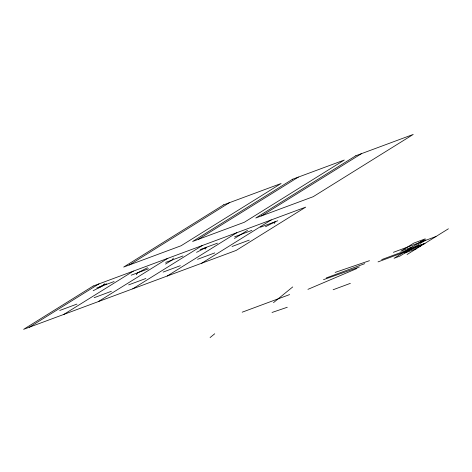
<?xml version="1.0" encoding="UTF-8"?>
<svg xmlns="http://www.w3.org/2000/svg" width="472" height="472" viewBox="0 0 472 472"><rect width="100%" height="100%" fill="white"/><g stroke="black" fill="none" stroke-linecap="round" stroke-linejoin="round"><path stroke-width="0.71" d="M104.465 283.702L103.126 285.619L93.167 290.74M136.243 274.745L137.588 272.828L147.547 267.707M173.395 258.113L172.05 260.031L165.524 264.09M205.172 249.151L206.518 247.234L196.558 252.349M274.102 223.557L275.442 221.639L265.482 226.755M210.081 337.568L214.736 333.763M273.495 302.641L292.723 286.935M98.377 287.92L100.388 286.887M29.347 327.214L98.943 283.896M129.393 264.945L229.439 202.677M63.809 314.417L133.405 271.099M98.27 301.626L167.867 258.308M198.317 239.357L298.363 177.083M132.738 288.829L202.335 245.511M261.5 215.893L361.552 153.624M167.2 276.031L236.797 232.714M234.454 238.496L247.505 230.377M201.662 263.234L271.258 219.917M407.065 254.52L448.4 228.79M307.921 289.354L356.944 268.491M96.736 287.991L114.071 281.56M131.198 275.2L148.532 268.763M165.666 262.402L183 255.966M200.128 249.605L217.462 243.168M234.59 236.808L251.924 230.371M260.438 227.209L277.772 220.778M59.708 310.482L76.942 304.08M94.176 297.685L111.404 291.283M128.638 284.887L145.872 278.492M163.1 272.09L180.333 265.695M197.567 259.293L214.795 252.898M232.029 246.496L249.263 240.1M420.145 242.053L425.886 239.918L399.79 256.166L394.043 258.296L425.301 238.838L413.814 243.104L400.769 251.228L412.257 246.962M393.394 252.325L436.01 236.501M326.288 277.925L364.714 263.659M413.513 247.623L425.001 243.357M381.706 259.6L424.328 243.776M242.183 312.193L289.613 294.587M378.031 261.889L420.646 246.065M404.811 253.039L416.298 248.773M333.132 289.749L350.366 283.353M323.497 279.66L359.381 266.975M335.149 272.409L369.487 260.686M272.025 312.464L287.277 307.26M99.804 287.33A3.977 0.395 -25.1 0 1 103.575 284.982A3.977 0.395 -25.1 0 1 105.993 284.557M93.196 286.032L23.6 329.35L236.13 250.437L305.726 207.119L93.196 286.032M223.693 204.813L123.646 267.081L181.089 245.753L281.135 183.484L223.693 204.813M292.622 179.218L192.576 241.487L244.272 222.294L344.318 160.026L292.622 179.218M355.805 155.76L255.759 218.029L313.196 196.7L413.248 134.431L355.805 155.76"/></g></svg>
